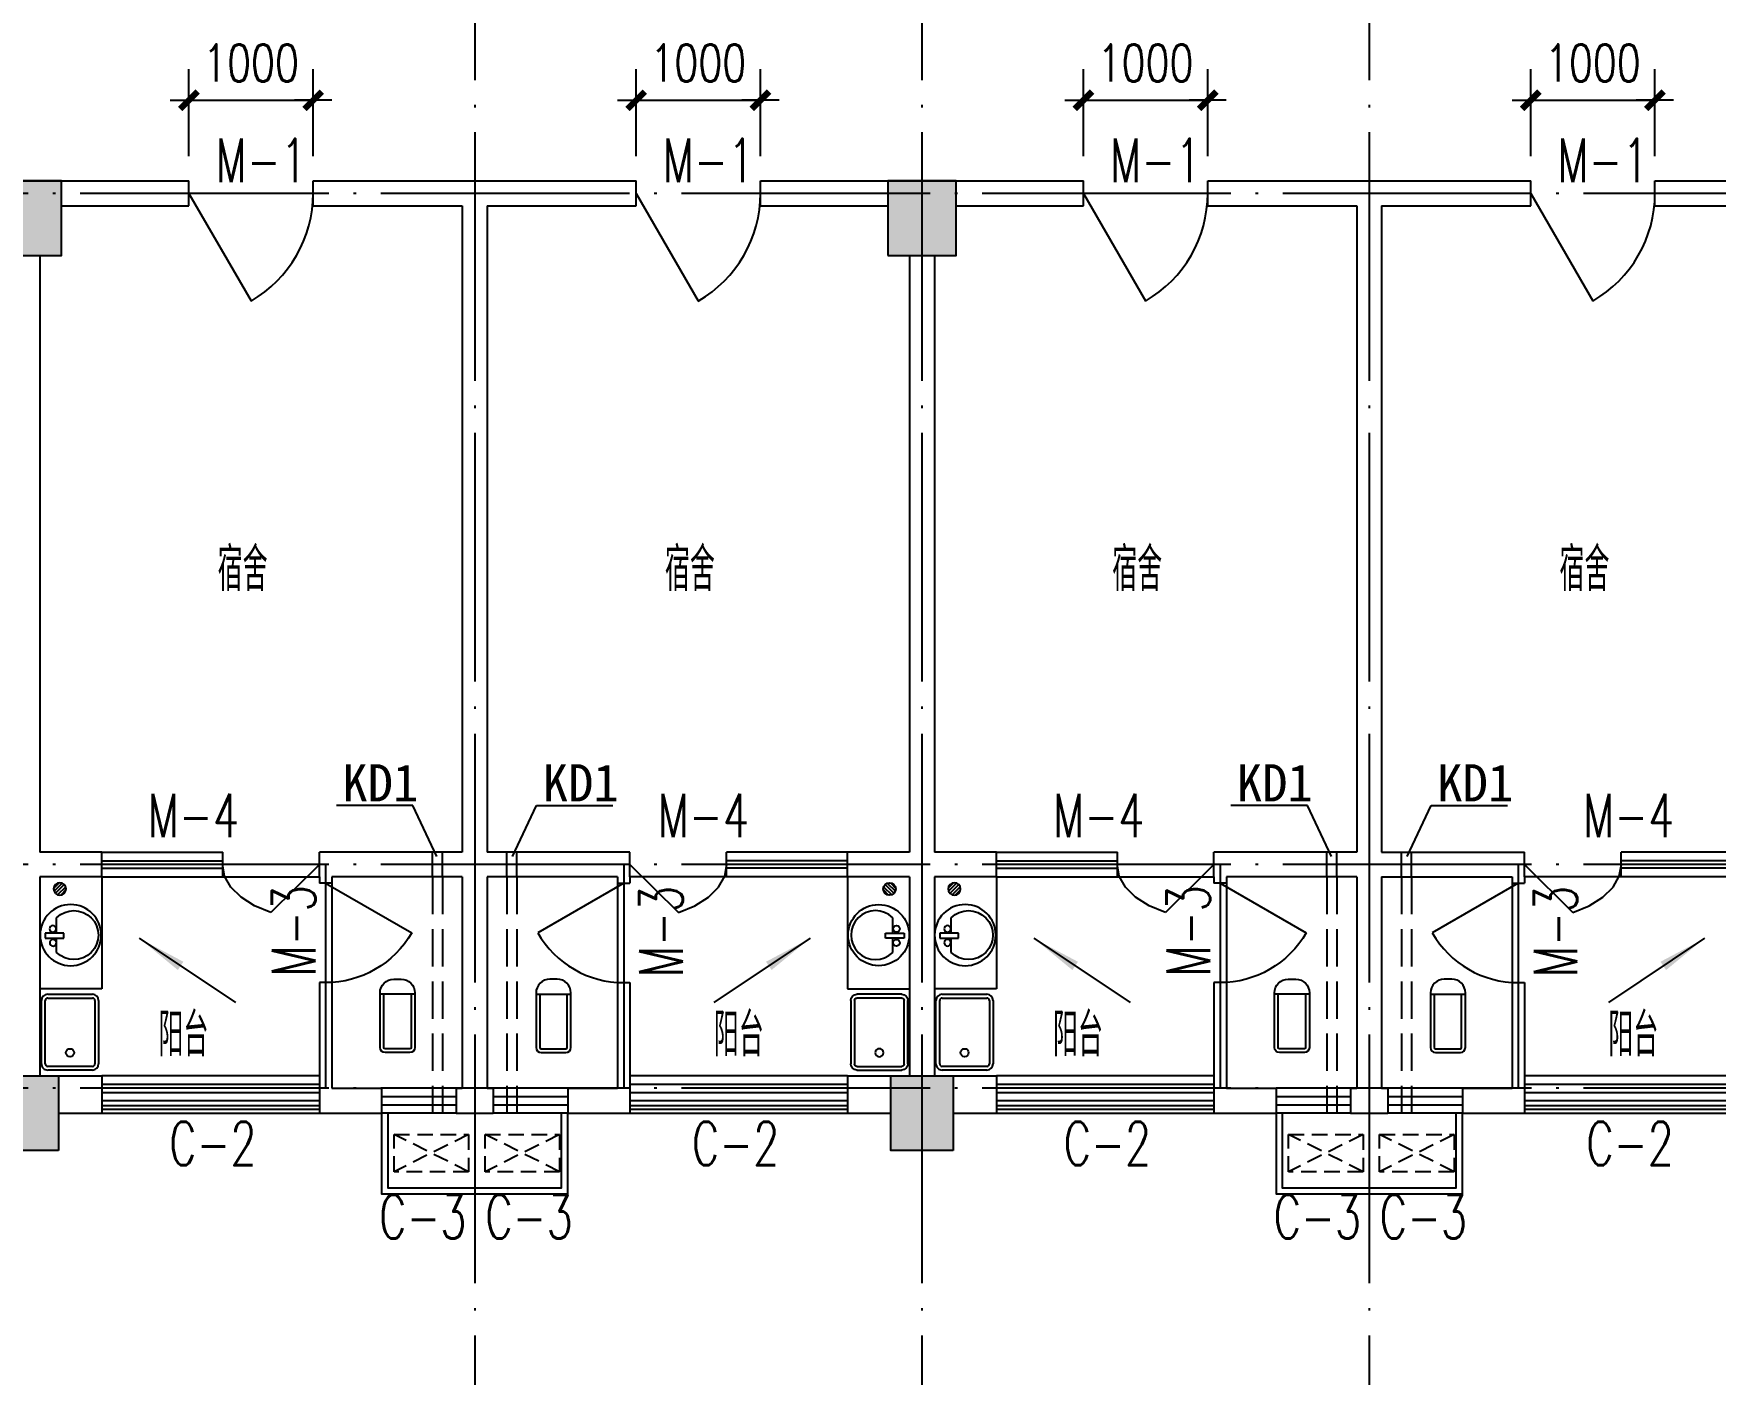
# Model space of a CAD drawing. Extents: x -105837 to 547563, y 466041 to 508041.
# Drawn here: x 100320 to 113856, y 477346 to 488132 of the extents above; entities that cross this region are included whole.
import ezdxf
from ezdxf.enums import TextEntityAlignment as Align

# ---------------------------------------------------------------- set-up
doc = ezdxf.new("R2010")
doc.units = 0
doc.header["$LTSCALE"] = 1000
doc.header["$MEASUREMENT"] = 0
for name, pattern in [('DASH', [0.35, 0.25, -0.1]), ('DOTE', [2.42, 2, -0.2, 0.02, -0.2]), ('HIDDEN2', [0.1875, 0.125, -0.0625])]:
    doc.linetypes.add(name, pattern=pattern)
doc.layers.get('0').update_dxf_attribs({"linetype": 'CONTINUOUS'})
doc.layers.get('DEFPOINTS').update_dxf_attribs({"linetype": 'CONTINUOUS'})
for name, color, linetype in [('2106', 2, 'CONTINUOUS'), ('COLUMN', 4, 'CONTINUOUS'), ('DOTE', 1, 'DOTE'), ('K-空调', 33, 'CONTINUOUS'), ('PUB_DIM', 3, 'CONTINUOUS'), ('S详图索引', 7, 'CONTINUOUS'), ('t-填充', 8, 'CONTINUOUS'), ('WALL', 255, 'CONTINUOUS'), ('WINDOW', 4, 'CONTINUOUS'), ('WINDOW_TEXT', 7, 'CONTINUOUS'), ('洁具', 6, 'CONTINUOUS'), ('管井', 5, 'CONTINUOUS'), ('门窗名称', 7, 'CONTINUOUS')]:
    doc.layers.add(name, color=color, linetype=linetype)
doc.styles.add('DIM_FONT', font='SIMPLEX.shx', dxfattribs={"width": 0.75})
doc.styles.add('SIMPLEX', font='SIMPLEX.SHX')
doc.styles.get("Standard").update_dxf_attribs({"font": 'txt.shx', "bigfont": 'hzdx.shx'})
doc.styles.add('国标仿宋', font='SIMPLEX.shx', dxfattribs={"width": 0.75, "bigfont": 'gbhzfs.shx'})
doc.styles.add('黑体', font='simhei.ttf', dxfattribs={"width": 0.7})
doc.dimstyles.new('DIMN', dxfattribs={"dimtxt": 300, "dimasz": 1, "dimexe": 250, "dimexo": 300, "dimgap": 150, "dimtad": 1, "dimdec": 0, "dimzin": 0, "dimdsep": 46, "dimtxsty": 'DIM_FONT', "dimblk": '_DIMX', "dimcen": 0.09, "dimclrt": 7, "dimadec": 0, "dimazin": 0, "dimtfac": 1, "dimtdec": 0, "dimtix": 1, "dimtmove": 2, "dimatfit": 3, "dimldrblk": '_DIMX', "dimfxl": 1, "dimtolj": 1, "dimtzin": 0, "dimarcsym": 0})

# ---------------------------------------------------------------- blocks, each defined once
blk = doc.blocks.new('10')
at = {"layer": '2106', "color": 8}
for points in [[(237104, 287460), (236554, 287460), (237104, 286860), (236554, 286860)], [(244304, 287460), (243754, 287460), (244304, 286860), (243754, 286860)], [(237079, 280260), (236579, 280260), (237079, 279660), (236579, 279660)], [(244279, 280260), (243779, 280260), (244279, 279660), (243779, 279660)]]:
    blk.add_solid(points, dxfattribs=at)
at = {"layer": 'COLUMN'}
for points in [[(236554, 286860), (237104, 286860), (237104, 287460), (236554, 287460)], [(243754, 286860), (244304, 286860), (244304, 287460), (243754, 287460)], [(237079, 279660), (236579, 279660), (236579, 280260), (237079, 280260)], [(244279, 279660), (243779, 279660), (243779, 280260), (244279, 280260)]]:
    blk.add_lwpolyline(points, close=True, dxfattribs=at)
blk = doc.blocks.new('_DIMX')
blk.add_line((-150, 0), (150, 0))
at = {"const_width": 50}
blk.add_lwpolyline([(-70, -70), (70, 70)], dxfattribs=at)
blk = doc.blocks.new('*D632')
at = {"layer": 'DEFPOINTS', "color": 0, "transparency": 16777216}
for p in [(102570, 487596), (101570, 486847), (102570, 486847)]:
    blk.add_point(p, dxfattribs=at)
at = {"layer": 'PUB_DIM', "color": 0, "lineweight": -2, "transparency": 16777216}
for p, q in [((101570, 487147), (101570, 487846)), ((102570, 487147), (102570, 487846)), ((101569, 487596), (101568, 487596)), ((101570, 487596), (102570, 487596)), ((102571, 487596), (102572, 487596))]:
    blk.add_line(p, q, dxfattribs=at)
blk.add_blockref('_DIMX', (101570, 487596), dxfattribs=at)
at = {"layer": 'PUB_DIM', "color": 0, "lineweight": -2, "transparency": 16777216, "rotation": 180}
blk.add_blockref('_DIMX', (102570, 487596), dxfattribs=at)
at = {"layer": 'PUB_DIM', "color": 7, "transparency": 16777216, "insert": (102070, 487896), "char_height": 300, "attachment_point": 5, "style": 'DIM_FONT'}
blk.add_mtext('\\A1;1000', dxfattribs=at)
blk = doc.blocks.new('_dblk')
blk.add_line((-0.5, 0), (0, -0.866))
blk.add_arc((-0.5, 0), 1, 300, 0)
at = {"layer": 'WINDOW_TEXT', "style": 'SIMPLEX', "flags": 9}
blk.add_attdef('A', text='', height=1, dxfattribs=at).set_placement((0, 1.5), align=Align.MIDDLE)
blk = doc.blocks.new('_WBLK')
for p, q in [((-0.5, 0.5), (0.5, 0.5)), ((0.5, 0.1667), (-0.5, 0.1667)), ((0.5, -0.1667), (-0.5, -0.1667)), ((-0.5, -0.5), (0.5, -0.5))]:
    blk.add_line(p, q)
at = {"layer": 'WINDOW_TEXT', "style": 'SIMPLEX', "flags": 9}
blk.add_attdef('A', text='', height=1, dxfattribs=at).set_placement((0, 1.5), align=Align.MIDDLE)
blk = doc.blocks.new('_B8IMA')
for p, q in [((0.2774, 1.9293), (0.202, 1.6557)), ((0.5, 0), (0.2774, 1.9293)), ((0.202, 1.6557), (0.1396, 1.3096)), ((0.1396, 1.3096), (0.093, 0.9062)), ((0.093, 0.9062), (0.0642, 0.4632)), ((-0.5, 0.5), (0.0562, 0.5)), ((0.0562, 0.5), (0.0562, -0.5)), ((0.0642, 0.4632), (0.0545, 0)), ((-0.5, 0.15), (0.0562, 0.15)), ((-0.5, -0.15), (0.0562, -0.15)), ((-0.5, -0.5), (0.0562, -0.5))]:
    blk.add_line(p, q)
blk = doc.blocks.new('_arrow')
blk.add_solid([(0, 0), (-1, 0.1), (-1, -0.1)])
blk = doc.blocks.new('831Q1OE7')
at = {"color": 0}
for p, q in [((-49, 7), (-7, 49)), ((-47, -18), (18, 47)), ((-35, -35), (35, 35)), ((-18, -47), (47, 18)), ((7, -49), (49, -7))]:
    blk.add_line(p, q, dxfattribs=at)
at = {"extrusion": (0, 0, -1)}
blk.add_ellipse((0, 0), major_axis=(35.4, 35.4), ratio=1, dxfattribs=at)
at = {"width": 0.8, "flags": 9}
for tag in ['XSIZE', 'YSIZE']:
    blk.add_attdef(tag, (0, 0), '', height=0.5, dxfattribs=at)
blk = doc.blocks.new('_E33IEP')
for p, q in [((44, -21), (44, 20)), ((44, 20), (194, 20)), ((135, 135), (135, 20)), ((194, 20), (194, -21)), ((194, -21), (44, -21)), ((135, -21), (135, -144))]:
    blk.add_line(p, q)
for centre, radius in [((248, -5), 246), ((106, 56), 26.7), ((105, -55), 26.7)]:
    blk.add_circle(centre, radius)
blk.add_arc((274, -5), 197, 225.2527, 134.7473)
at = {"style": 'DIM_FONT', "width": 0.8, "flags": 9}
for tag in ['XSIZE', 'YSIZE']:
    blk.add_attdef(tag, (0, 0), '', height=0.5, dxfattribs=at)
at = {"width": 0.8, "flags": 9}
for tag in ['YSIZE', 'XSIZE']:
    blk.add_attdef(tag, (2, -251), '', height=150, dxfattribs=at)
blk = doc.blocks.new('831PN7ET')
for p, q in [((-255, 0), (255, 0)), ((-305, -410), (-305, -50)), ((-275, -410), (-275, -50)), ((-255, -30), (255, -30)), ((275, -50), (275, -410)), ((305, -50), (305, -410)), ((255, -430), (-255, -430)), ((255, -460), (-255, -460))]:
    blk.add_line(p, q)
blk.add_circle((165, -230), 32.5)
for centre, radius, start, end in [((-255, -50), 50, 90, 180), ((255, -50), 50, 0, 90), ((-255, -50), 20, 90, 180), ((255, -50), 20, 0, 90), ((-255, -410), 50, 180, 270), ((-255, -410), 20, 180, 270), ((255, -410), 50, 270, 0), ((255, -410), 20, 270, 0)]:
    blk.add_arc(centre, radius, start, end)
at = {"width": 0.8, "flags": 9}
for tag in ['XSIZE', 'YSIZE']:
    blk.add_attdef(tag, (0, 0), '', height=0.5, dxfattribs=at)
blk = doc.blocks.new('831OOUV1')
for p, q in [((100, 0), (-100, 0)), ((-140, -40), (-140, -480)), ((-110, -40), (-110, -470)), ((100, -30), (-100, -30)), ((110, -470), (110, -40)), ((140, -480), (140, -40)), ((140, -470), (-140, -470)), ((-30, -590), (30, -590))]:
    blk.add_line(p, q)
for centre, radius, start, end in [((-100, -40), 40, 90, 180), ((100, -40), 40, 0, 90), ((-100, -40), 10, 90, 180), ((100, -40), 10, 0, 90), ((-30, -480), 110, 180, 270), ((30, -480), 110, 270, 0)]:
    blk.add_arc(centre, radius, start, end)
at = {"width": 0.8, "flags": 9}
for tag in ['XSIZE', 'YSIZE']:
    blk.add_attdef(tag, (0, 0), '', height=0.5, dxfattribs=at)
blk = doc.blocks.new('*D757')
at = {"layer": 'DEFPOINTS', "color": 0, "transparency": 16777216}
for p in [(106170, 487596), (105170, 486847), (106170, 486847)]:
    blk.add_point(p, dxfattribs=at)
at = {"layer": 'PUB_DIM', "color": 0, "lineweight": -2, "transparency": 16777216}
for p, q in [((105170, 487147), (105170, 487846)), ((106170, 487147), (106170, 487846)), ((105169, 487596), (105168, 487596)), ((105170, 487596), (106170, 487596)), ((106171, 487596), (106172, 487596))]:
    blk.add_line(p, q, dxfattribs=at)
blk.add_blockref('_DIMX', (105170, 487596), dxfattribs=at)
at = {"layer": 'PUB_DIM', "color": 0, "lineweight": -2, "transparency": 16777216, "rotation": 180}
blk.add_blockref('_DIMX', (106170, 487596), dxfattribs=at)
at = {"layer": 'PUB_DIM', "color": 7, "transparency": 16777216, "insert": (105670, 487896), "char_height": 300, "attachment_point": 5, "style": 'DIM_FONT'}
blk.add_mtext('\\A1;1000', dxfattribs=at)
blk = doc.blocks.new('*D770')
at = {"layer": 'DEFPOINTS', "color": 0, "transparency": 16777216}
for p in [(109770, 487596), (108770, 486847), (109770, 486847)]:
    blk.add_point(p, dxfattribs=at)
at = {"layer": 'PUB_DIM', "color": 0, "lineweight": -2, "transparency": 16777216}
for p, q in [((108770, 487147), (108770, 487846)), ((109770, 487147), (109770, 487846)), ((108769, 487596), (108768, 487596)), ((108770, 487596), (109770, 487596)), ((109771, 487596), (109772, 487596))]:
    blk.add_line(p, q, dxfattribs=at)
blk.add_blockref('_DIMX', (108770, 487596), dxfattribs=at)
at = {"layer": 'PUB_DIM', "color": 0, "lineweight": -2, "transparency": 16777216, "rotation": 180}
blk.add_blockref('_DIMX', (109770, 487596), dxfattribs=at)
at = {"layer": 'PUB_DIM', "color": 7, "transparency": 16777216, "insert": (109270, 487896), "char_height": 300, "attachment_point": 5, "style": 'DIM_FONT'}
blk.add_mtext('\\A1;1000', dxfattribs=at)
blk = doc.blocks.new('*D771')
at = {"layer": 'DEFPOINTS', "color": 0, "transparency": 16777216}
for p in [(113370, 487596), (112370, 486847), (113370, 486847)]:
    blk.add_point(p, dxfattribs=at)
at = {"layer": 'PUB_DIM', "color": 0, "lineweight": -2, "transparency": 16777216}
for p, q in [((112370, 487147), (112370, 487846)), ((113370, 487147), (113370, 487846)), ((112369, 487596), (112368, 487596)), ((112370, 487596), (113370, 487596)), ((113371, 487596), (113372, 487596))]:
    blk.add_line(p, q, dxfattribs=at)
blk.add_blockref('_DIMX', (112370, 487596), dxfattribs=at)
at = {"layer": 'PUB_DIM', "color": 0, "lineweight": -2, "transparency": 16777216, "rotation": 180}
blk.add_blockref('_DIMX', (113370, 487596), dxfattribs=at)
at = {"layer": 'PUB_DIM', "color": 7, "transparency": 16777216, "insert": (112870, 487896), "char_height": 300, "attachment_point": 5, "style": 'DIM_FONT'}
blk.add_mtext('\\A1;1000', dxfattribs=at)

msp = doc.modelspace()

# ---------------------------------------------------------------- linework, layer by layer
for p, q in [((101843.47768, 481347.06735), (102620.1323, 481347.06735)), ((105896.78693, 481347.06735), (105120.1323, 481347.06735)), ((109043.47768, 481347.06735), (109820.1323, 481347.06735)), ((113096.78693, 481347.06735), (112320.1323, 481347.06735)), ((102720.1323, 481297.06735), (102720.1323, 480497.06735)), ((105020.1323, 481297.06735), (105020.1323, 480497.06735)), ((109920.1323, 481297.06735), (109920.1323, 480497.06735)), ((112220.1323, 481297.06735), (112220.1323, 480497.06735)), ((100870.1323, 479447.06735), (102620.1323, 479447.06735)), ((105120.1323, 479447.06735), (106870.1323, 479447.06735)), ((108070.1323, 479447.06735), (109820.1323, 479447.06735)), ((112320.1323, 479447.06735), (114070.1323, 479447.06735))]:
    msp.add_line(p, q)
at = {"layer": 'DOTE'}
for p, q in [((103870.1323, 499439.05978), (103870.1323, 476824.65569)), ((107470.1323, 499439.05978), (107470.1323, 476824.65569)), ((111070.1323, 499439.05978), (111070.1323, 476824.65569)), ((126894.95214, 486847.06735), (77176.09547, 486847.06735)), ((126894.95214, 481447.06735), (77176.09547, 481447.06735)), ((102670.1323, 481447.06735), (102670.1323, 479647.06735)), ((105070.1323, 481447.06735), (105070.1323, 479647.06735)), ((109870.1323, 481447.06735), (109870.1323, 479647.06735)), ((112270.1323, 481447.06735), (112270.1323, 479647.06735)), ((126894.95214, 479647.06735), (77176.09547, 479647.06735))]:
    msp.add_line(p, q, dxfattribs=at)
at = {"layer": 'K-空调', "linetype": 'HIDDEN2'}
for p, q in [((103821.08566, 479275.92, 1272.79221), (103221.08566, 478975.92, 1272.79221)), ((103821.08566, 478975.92, 1272.79221), (103221.08566, 479275.92, 1272.79221)), ((104553.54391, 478975.92, 1272.79221), (103953.54391, 479275.92, 1272.79221)), ((104553.54391, 479275.92, 1272.79221), (103953.54391, 478975.92, 1272.79221)), ((111021.08566, 479275.92, 1272.79221), (110421.08566, 478975.92, 1272.79221)), ((111021.08566, 478975.92, 1272.79221), (110421.08566, 479275.92, 1272.79221)), ((111753.54391, 478975.92, 1272.79221), (111153.54391, 479275.92, 1272.79221)), ((111753.54391, 479275.92, 1272.79221), (111153.54391, 478975.92, 1272.79221))]:
    msp.add_line(p, q, dxfattribs=at)
at = {"layer": 'K-空调'}
for points in [[(103120.1323, 479447.06735), (103120.1323, 478797.06735), (104620.1323, 478797.06735), (104620.1323, 479447.06735)], [(103170.1323, 479447.06735), (103170.1323, 478847.06735), (104570.1323, 478847.06735), (104570.1323, 479447.06735)], [(110320.1323, 479447.06735), (110320.1323, 478797.06735), (111820.1323, 478797.06735), (111820.1323, 479447.06735)], [(110370.1323, 479447.06735), (110370.1323, 478847.06735), (111770.1323, 478847.06735), (111770.1323, 479447.06735)]]:
    msp.add_lwpolyline(points, dxfattribs=at)
at = {"layer": 'K-空调', "linetype": 'HIDDEN2', "elevation": 1272.79221}
for points in [[(103221.08566, 478975.92), (103221.08566, 479275.92), (103821.08566, 479275.92), (103821.08566, 478975.92)], [(103953.54391, 478975.92), (103953.54391, 479275.92), (104553.54391, 479275.92), (104553.54391, 478975.92)], [(110421.08566, 478975.92), (110421.08566, 479275.92), (111021.08566, 479275.92), (111021.08566, 478975.92)], [(111153.54391, 478975.92), (111153.54391, 479275.92), (111753.54391, 479275.92), (111753.54391, 478975.92)]]:
    msp.add_lwpolyline(points, close=True, dxfattribs=at)
at = {"layer": 'PUB_DIM', "elevation": 1272.79221}
for points in [[(101170.20426, 480853.52922), (101945.0932, 480337.3354)], [(106570.06035, 480853.52922), (105795.17141, 480337.3354)], [(108370.20426, 480853.52922), (109145.0932, 480337.3354)], [(113770.06035, 480853.52922), (112995.17141, 480337.3354)]]:
    msp.add_lwpolyline(points, dxfattribs=at)
at = {"layer": 't-填充', "color": 6}
for p, q in [((100870.1323, 479509.69855), (102620.1323, 479509.69855)), ((100870.1323, 479479.69855), (102620.1323, 479479.69855)), ((105120.1323, 479509.69855), (106870.1323, 479509.69855)), ((105120.1323, 479479.69855), (106870.1323, 479479.69855)), ((108070.1323, 479509.69855), (109820.1323, 479509.69855)), ((108070.1323, 479479.69855), (109820.1323, 479479.69855)), ((112320.1323, 479509.69855), (114070.1323, 479509.69855)), ((112320.1323, 479479.69855), (114070.1323, 479479.69855))]:
    msp.add_line(p, q, dxfattribs=at)
at = {"layer": 'WALL', "linetype": 'Continuous'}
for p, q in [((98970.1323, 486947.06735), (100545.1323, 486947.06735)), ((100545.1323, 486947.06735), (101570.1323, 486947.06735)), ((102570.1323, 486947.06735), (103870.1323, 486947.06735)), ((103870.1323, 486947.06735), (105170.1323, 486947.06735)), ((106170.1323, 486947.06735), (107745.1323, 486947.06735)), ((107745.1323, 486947.06735), (108770.1323, 486947.06735)), ((109770.1323, 486947.06735), (111170.1323, 486947.06735)), ((111170.1323, 486947.06735), (112370.1323, 486947.06735)), ((113370.1323, 486947.06735), (114670.1323, 486947.06735)), ((100545.1323, 486747.06735), (101570.1323, 486747.06735)), ((102570.1323, 486747.06735), (103770.1323, 486747.06735)), ((103770.1323, 486747.06735), (103770.1323, 481547.06735)), ((103970.1323, 486747.06735), (105170.1323, 486747.06735)), ((103970.1323, 486747.06735), (103970.1323, 481547.06735)), ((106170.1323, 486747.06735), (107195.13154, 486747.06735)), ((107745.1323, 486747.06735), (108770.1323, 486747.06735)), ((109770.1323, 486747.06735), (110970.1323, 486747.06735)), ((110970.1323, 486747.06735), (110970.1323, 481547.06735)), ((111170.1323, 486747.06735), (111170.1323, 481547.06735)), ((111170.1323, 486747.06735), (112370.1323, 486747.06735)), ((113370.1323, 486747.06735), (114395.13154, 486747.06735)), ((100370.1323, 486347.06735), (100370.1323, 481547.06735)), ((107370.1323, 486347.06735), (107370.1323, 481547.06735)), ((107570.1323, 486347.06735), (107570.1323, 481547.06735)), ((100870.1323, 481547.06735), (100370.1323, 481547.06735)), ((103770.1323, 481547.06735), (102620.1323, 481547.06735)), ((105120.1323, 481547.06735), (103970.1323, 481547.06735)), ((107370.1323, 481547.06735), (106870.1323, 481547.06735)), ((108070.1323, 481547.06735), (107570.1323, 481547.06735)), ((110970.1323, 481547.06735), (109820.1323, 481547.06735)), ((111170.1323, 481547.06735), (112320.1323, 481547.06735)), ((100370.1323, 481347.06735), (100370.1323, 479747.06735)), ((100870.1323, 481347.06735), (100370.1323, 481347.06735)), ((103770.1323, 481347.06735), (102720.1323, 481347.06735)), ((103770.1323, 481347.06735), (103770.1323, 479647.06735)), ((105020.1323, 481347.06735), (103970.1323, 481347.06735)), ((103970.1323, 481347.06735), (103970.1323, 479647.06735)), ((107370.1323, 481347.06735), (106870.1323, 481347.06735)), ((107370.1323, 481347.06735), (107370.1323, 479747.06735)), ((108070.1323, 481347.06735), (107570.1323, 481347.06735)), ((107570.1323, 481347.06735), (107570.1323, 479747.06735)), ((110970.1323, 481347.06735), (109920.1323, 481347.06735)), ((110970.1323, 481347.06735), (110970.1323, 479647.06735)), ((111170.1323, 481347.06735), (111170.1323, 479647.06735)), ((111170.1323, 481347.06735), (112220.1323, 481347.06735))]:
    msp.add_line(p, q, dxfattribs=at)
at = {"layer": 'WALL'}
for p, q in [((101570.1323, 486747.06735), (101570.1323, 486947.06735)), ((102570.1323, 486747.06735), (102570.1323, 486947.06735)), ((105170.1323, 486747.06735), (105170.1323, 486947.06735)), ((106170.1323, 486747.06735), (106170.1323, 486947.06735)), ((108770.1323, 486747.06735), (108770.1323, 486947.06735)), ((109770.1323, 486747.06735), (109770.1323, 486947.06735)), ((112370.1323, 486747.06735), (112370.1323, 486947.06735)), ((113370.1323, 486747.06735), (113370.1323, 486947.06735)), ((100870.1323, 481347.06735), (100870.1323, 481547.06735)), ((102620.1323, 481347.06735), (102620.1323, 481547.06735)), ((105120.1323, 481347.06735), (105120.1323, 481547.06735)), ((106870.1323, 481347.06735), (106870.1323, 481547.06735)), ((108070.1323, 481347.06735), (108070.1323, 481547.06735)), ((109820.1323, 481347.06735), (109820.1323, 481547.06735)), ((112320.1323, 481347.06735), (112320.1323, 481547.06735)), ((102620.1323, 481347.06735), (102620.1323, 481297.06735)), ((102720.1323, 481347.06735), (102720.1323, 481297.06735)), ((105020.1323, 481347.06735), (105020.1323, 481297.06735)), ((105120.1323, 481347.06735), (105120.1323, 481297.06735)), ((109820.1323, 481347.06735), (109820.1323, 481297.06735)), ((109920.1323, 481347.06735), (109920.1323, 481297.06735)), ((112220.1323, 481347.06735), (112220.1323, 481297.06735)), ((112320.1323, 481347.06735), (112320.1323, 481297.06735)), ((102720.1323, 481297.06735), (102620.1323, 481297.06735)), ((105020.1323, 481297.06735), (105120.1323, 481297.06735)), ((109920.1323, 481297.06735), (109820.1323, 481297.06735)), ((112220.1323, 481297.06735), (112320.1323, 481297.06735)), ((102720.1323, 480497.06735), (102620.1323, 480497.06735)), ((102620.1323, 480497.06735), (102620.1323, 479647.06735)), ((102720.1323, 480497.06735), (102720.1323, 479647.06735)), ((105020.1323, 480497.06735), (105120.1323, 480497.06735)), ((105020.1323, 480497.06735), (105020.1323, 479647.06735)), ((105120.1323, 480497.06735), (105120.1323, 479647.06735)), ((109920.1323, 480497.06735), (109820.1323, 480497.06735)), ((109820.1323, 480497.06735), (109820.1323, 479647.06735)), ((109920.1323, 480497.06735), (109920.1323, 479647.06735)), ((112220.1323, 480497.06735), (112320.1323, 480497.06735)), ((112220.1323, 480497.06735), (112220.1323, 479647.06735)), ((112320.1323, 480497.06735), (112320.1323, 479647.06735)), ((100370.1323, 479747.06735), (100870.1323, 479747.06735)), ((100870.1323, 479747.06735), (100870.1323, 479447.06735)), ((106870.1323, 479747.06735), (106870.1323, 479447.06735)), ((106870.1323, 479747.06735), (107370.1323, 479747.06735)), ((107570.1323, 479747.06735), (108070.1323, 479747.06735)), ((108070.1323, 479747.06735), (108070.1323, 479447.06735)), ((102620.1323, 479647.06735), (102620.1323, 479447.06735)), ((102720.1323, 479647.06735), (103120.1323, 479647.06735)), ((103120.1323, 479647.06735), (103120.1323, 479447.06735)), ((103720.1323, 479647.06735), (103770.1323, 479647.06735)), ((103720.1323, 479647.06735), (103720.1323, 479447.06735)), ((103970.1323, 479647.06735), (104020.1323, 479647.06735)), ((104020.1323, 479647.06735), (104020.1323, 479447.06735)), ((104620.1323, 479647.06735), (105020.1323, 479647.06735)), ((104620.1323, 479647.06735), (104620.1323, 479447.06735)), ((105120.1323, 479647.06735), (105120.1323, 479447.06735)), ((109820.1323, 479647.06735), (109820.1323, 479447.06735)), ((109920.1323, 479647.06735), (110320.1323, 479647.06735)), ((110320.1323, 479647.06735), (110320.1323, 479447.06735)), ((110920.1323, 479647.06735), (110970.1323, 479647.06735)), ((110920.1323, 479647.06735), (110920.1323, 479447.06735)), ((111170.1323, 479647.06735), (111220.1323, 479647.06735)), ((111220.1323, 479647.06735), (111220.1323, 479447.06735)), ((111820.1323, 479647.06735), (112220.1323, 479647.06735)), ((111820.1323, 479647.06735), (111820.1323, 479447.06735)), ((112320.1323, 479647.06735), (112320.1323, 479447.06735)), ((100520.13154, 479447.06735), (100870.1323, 479447.06735)), ((102620.1323, 479447.06735), (103120.1323, 479447.06735)), ((103720.1323, 479447.06735), (104020.1323, 479447.06735)), ((104620.1323, 479447.06735), (105120.1323, 479447.06735)), ((106870.1323, 479447.06735), (107220.13154, 479447.06735)), ((107720.13154, 479447.06735), (108070.1323, 479447.06735)), ((109820.1323, 479447.06735), (110320.1323, 479447.06735)), ((110920.1323, 479447.06735), (111220.1323, 479447.06735)), ((111820.1323, 479447.06735), (112320.1323, 479447.06735))]:
    msp.add_line(p, q, dxfattribs=at)
at = {"layer": '洁具'}
for p, q in [((100870.1323, 481347.06735), (100870.1323, 480447.06735)), ((106870.1323, 481347.06735), (106870.1323, 480447.06735)), ((108070.1323, 481347.06735), (108070.1323, 480447.06735)), ((100870.1323, 480447.06735), (100370.1323, 480447.06735)), ((106870.1323, 480447.06735), (107370.1323, 480447.06735)), ((108070.1323, 480447.06735), (107570.1323, 480447.06735))]:
    msp.add_line(p, q, dxfattribs=at)
at = {"layer": '管井', "ltscale": 0.5}
for p, q in [((103372.8003, 481921.44463), (102756.93112, 481921.44569)), ((103565.54725, 481512.7616), (103372.8003, 481921.44463)), ((104174.71735, 481512.7616), (104367.46431, 481921.44463)), ((104367.46431, 481921.44463), (104983.33348, 481921.44569)), ((110572.8003, 481921.44463), (109956.93112, 481921.44569)), ((110765.54725, 481512.7616), (110572.8003, 481921.44463)), ((111374.71735, 481512.7616), (111567.46431, 481921.44463)), ((111567.46431, 481921.44463), (112183.33348, 481921.44569)), ((103530.1336, 481347.06735), (103530.13252, 481547.06735)), ((103610.1336, 481347.06735), (103610.13252, 481547.06735)), ((104130.131, 481347.06735), (104130.13208, 481547.06735)), ((104210.131, 481347.06735), (104210.13208, 481547.06735)), ((110730.1336, 481347.06735), (110730.13252, 481547.06735)), ((110810.1336, 481347.06735), (110810.13252, 481547.06735)), ((111330.131, 481347.06735), (111330.13208, 481547.06735)), ((111410.131, 481347.06735), (111410.13208, 481547.06735))]:
    msp.add_line(p, q, dxfattribs=at)
at = {"layer": '管井', "linetype": 'DASH', "ltscale": 1.2}
for p, q in [((103530.1336, 481347.06735), (103530.1336, 479447.06735)), ((103610.1336, 481347.06735), (103610.1336, 479447.06735)), ((104130.131, 481347.06735), (104130.131, 479447.06735)), ((104210.131, 481347.06735), (104210.131, 479447.06735)), ((110730.1336, 481347.06735), (110730.1336, 479447.06735)), ((110810.1336, 481347.06735), (110810.1336, 479447.06735)), ((111330.131, 481347.06735), (111330.131, 479447.06735)), ((111410.131, 481347.06735), (111410.131, 479447.06735))]:
    msp.add_line(p, q, dxfattribs=at)

# ---------------------------------------------------------------- block references
at = {"layer": 'COLUMN'}
msp.add_blockref('10', (-136558.38779, 199486.74693), dxfattribs=at)
at = {"layer": 'PUB_DIM'}
for p, xscale, yscale, zscale, rotation in [((101170.20426, 480853.52922, 1272.79221), 400.0000000000559, 400.0000000000559, 400.0000000000559, 146.3303519919988), ((106570.06035, 480853.52922, 1272.79221), -400.0000000000559, 400, 400, 213.6696480080012), ((108370.20426, 480853.52922, 1272.79221), 400.0000000000559, 400.0000000000559, 400.0000000000559, 146.3303519919988), ((113770.06035, 480853.52922, 1272.79221), -400.0000000000559, 400, 400, 213.6696480080012)]:
    msp.add_blockref('_arrow', p, dxfattribs=dict(at, xscale=xscale, yscale=yscale, zscale=zscale, rotation=rotation))
at = {"layer": 't-填充', "rotation": 180}
for p in [(100531.34003, 481250.7972, 1272.79221), (107731.34003, 481250.7972, 1272.79221)]:
    msp.add_blockref('831Q1OE7', p, dxfattribs=at)
at = {"layer": 't-填充', "xscale": -1, "rotation": 180}
msp.add_blockref('831Q1OE7', (107208.92457, 481250.7972, 1272.79221), dxfattribs=at)
at = {"layer": 'WINDOW'}
for name, p, xscale, yscale, zscale in [('_dblk', (102070.1323, 486847.06735), 1000, 1000, 1000), ('_dblk', (105670.1323, 486847.06735), 1000, 1000, 1000), ('_dblk', (109270.1323, 486847.06735), 1000, 1000, 1000), ('_dblk', (112870.1323, 486847.06735), 1000, 1000, 1000), ('_B8IMA', (101745.1323, 481447.06735), 1750, -200, 1750), ('_B8IMA', (105995.1323, 481447.06735), -1749.999999999942, -200, 1749.999999999942), ('_B8IMA', (108945.1323, 481447.06735), 1749.999999999971, -200, 1749.999999999971), ('_B8IMA', (113195.1323, 481447.06735), -1749.999999999971, -200, 1749.999999999971)]:
    msp.add_blockref(name, p, dxfattribs=dict(at, xscale=xscale, yscale=yscale, zscale=zscale))
for name, p, xscale, yscale, zscale, rotation in [('_dblk', (102670.1323, 480897.06735), 800, -800, 800, 270), ('_dblk', (105070.1323, 480897.06735), 800, 800, 800, 270), ('_dblk', (109870.1323, 480897.06735), 800, -800, 800, 270), ('_dblk', (112270.1323, 480897.06735), 800, 800, 800, 270), ('_WBLK', (101745.1323, 479647.06735), 1749.999999999971, 200, 1749.999999999971, 180), ('_WBLK', (105995.1323, 479647.06735), 1750.000000000029, 200, 1750.000000000029, 180), ('_WBLK', (108945.1323, 479647.06735), 1750, 200, 1750, 180), ('_WBLK', (113195.1323, 479647.06735), 1750.000000000029, 200, 1750.000000000029, 180), ('_WBLK', (103420.1323, 479547.06735), 600, 200, 600, 180), ('_WBLK', (104320.1323, 479547.06735), 600, 200, 600, 180), ('_WBLK', (110620.1323, 479547.06735), 600, 200, 600, 180), ('_WBLK', (111520.1323, 479547.06735), 599.9999999999854, 200, 599.9999999999854, 180)]:
    msp.add_blockref(name, p, dxfattribs=dict(at, xscale=xscale, yscale=yscale, zscale=zscale, rotation=rotation))
at = {"layer": '洁具', "xscale": -1}
for name, p, rotation in [('_E33IEP', (100370.1323, 480874.39232), 180), ('_E33IEP', (107570.1323, 480874.39232), 180), ('831OOUV1', (103248.25415, 479934.38726), 180), ('831PN7ET', (106897.13454, 480098.23194), 90), ('831OOUV1', (110448.25415, 479934.38726), 180)]:
    msp.add_blockref(name, p, dxfattribs=dict(at, rotation=rotation))
at = {"layer": '洁具'}
for name, p, rotation in [('_E33IEP', (107370.1323, 480874.39232), 180), ('831PN7ET', (100843.13006, 480098.23194), 270), ('831OOUV1', (104504.1034, 479934.38726), 180), ('831PN7ET', (108043.13006, 480098.23194), 270), ('831OOUV1', (111704.1034, 479934.38726), 180)]:
    msp.add_blockref(name, p, dxfattribs=dict(at, rotation=rotation))

# ---------------------------------------------------------------- texts
at = {"layer": 'S详图索引', "style": '国标仿宋', "width": 0.8}
for s, p in [('宿舍', (101800.81096, 483647.33994)), ('宿舍', (105400.81096, 483647.33994)), ('宿舍', (109000.81096, 483647.33994)), ('宿舍', (112600.81096, 483647.33994)), ('阳台', (101324.14428, 479903.32333, 1272.79221)), ('阳台', (105794.22558, 479903.32333, 1272.79221)), ('阳台', (108524.14428, 479903.32333, 1272.79221)), ('阳台', (112994.22558, 479903.32333, 1272.79221))]:
    msp.add_text(s, height=350, dxfattribs=at).set_placement(p)
at = {"layer": '管井', "ltscale": 0.5, "style": '黑体'}
for rotation, p in [(359.999689053, (103110.54944, 482104.58813)), (0.000310947, (104723.78494, 482104.58813)), (359.999689053, (110310.54944, 482104.58813)), (0.000310947, (111923.78494, 482104.58813))]:
    msp.add_text('KD1', height=300, rotation=rotation, dxfattribs=at).set_placement(p, align=Align.MIDDLE)
at = {"layer": '门窗名称', "style": '国标仿宋', "width": 0.7}
for s, p in [('M-1', (101783.8898, 486937.8573)), ('M-1', (105383.8898, 486937.8573)), ('M-1', (108983.8898, 486937.8573)), ('M-1', (112583.8898, 486937.8573)), ('M-4', (101237.68194, 481667.17466, -1272.79221)), ('M-4', (105342.78415, 481667.17466, -1272.79221)), ('M-4', (108524.91837, 481667.17466, -1272.79221)), ('M-4', (112790.22956, 481667.17466, -1272.79221)), ('C-2', (101410.70568, 479028.35439)), ('C-2', (105617.89226, 479028.35439)), ('C-2', (108610.70568, 479028.35439)), ('C-2', (112817.89226, 479028.35439)), ('C-3', (103100.72166, 478438.97478)), ('C-3', (103954.68088, 478438.97478)), ('C-3', (110300.72166, 478438.97478)), ('C-3', (111154.68088, 478438.97478))]:
    msp.add_text(s, height=350, dxfattribs=at).set_placement(p)
for p in [(102588.61618, 480545.19041), (105545.00221, 480540.26738), (109788.61618, 480545.19041), (112745.00221, 480540.26738)]:
    msp.add_text('M-3', height=350, rotation=90, dxfattribs=at).set_placement(p)

# ---------------------------------------------------------------- dimensions: what is measured, and where the dimension line sits
at = {"layer": 'PUB_DIM'}
for p1, p2, picture, middle in [((101570.1323, 486847.06735, 1272.79221), (102570.1323, 486847.06735, 1272.79221), '*D632', (102070.1323, 487896.3038, 1272.79221)), ((105170.1323, 486847.06735, 1272.79221), (106170.1323, 486847.06735, 1272.79221), '*D757', (105670.1323, 487896.3038, 1272.79221)), ((108770.1323, 486847.06735, 1272.79221), (109770.1323, 486847.06735, 1272.79221), '*D770', (109270.1323, 487896.3038, 1272.79221)), ((112370.1323, 486847.06735, 1272.79221), (113370.1323, 486847.06735, 1272.79221), '*D771', (112870.1323, 487896.3038, 1272.79221))]:
    dim = msp.add_aligned_dim(p1=p1, p2=p2, distance=749.23644, dimstyle='DIMN', dxfattribs=at)
    dim.commit()
    dim.dimension.update_dxf_attribs({"geometry": picture, "text_midpoint": middle})

doc.saveas('drawing.dxf')
